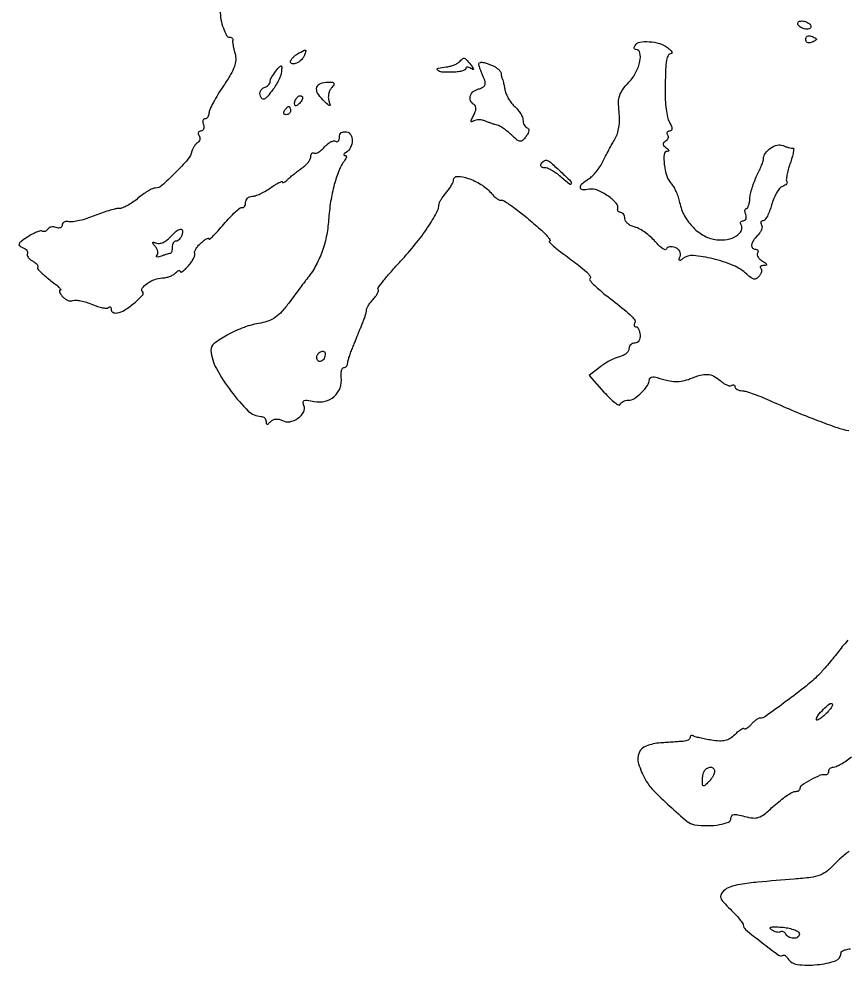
# Model space of a CAD drawing. Extents: x 0 to 356, y 0 to 429.
# Drawn here: x 0.4 to 203.5, y 0.4 to 232.5 of the extents above; entities that cross this region are included whole.
import ezdxf

# ---------------------------------------------------------------- set-up
doc = ezdxf.new("R2010")
doc.units = 0

msp = doc.modelspace()

# ---------------------------------------------------------------- linework, layer by layer
for points in [[(49.765567, 234.5, 0.048085), (49.948187, 232.366516, 0.041418), (50.536261, 230.193312, 0.040994), (51.328264, 228.461839, 0.271342), (52.116631, 228, -0.087114), (52.441402, 227.942983, -0.115177), (52.692324, 227.779688, -0.12675), (52.829548, 227.535725, -0.119449), (52.835962, 227.25, 0.082401), (52.813618, 226.81134, 0.013566), (52.93297, 225.968467, 0.014596), (53.131154, 224.975432, 0.01243), (53.396552, 223.940525, -0.083843), (53.563699, 222.407482, -0.072116), (53.236942, 220.817407, -0.047214), (52.315556, 218.86541, -0.014243), (50.560589, 216.090035, 0.0113), (49.197069, 213.961545, 0.014521), (48.045923, 211.942151, 0.012347), (47.183376, 210.220167, 0.110364), (47, 209.399511, -0.067449), (46.927506, 208.864556, -0.084204), (46.715469, 208.411106, -0.099606), (46.400758, 208.107871, -0.143032), (46.031385, 208, 0.184534), (45.710807, 207.877514, 0.147206), (45.516384, 207.559375, 0.100118), (45.488865, 207.074366, 0.055937), (45.638374, 206.5, -0.069008), (45.771857, 205.926317, -0.116977), (45.70238, 205.440625, -0.152575), (45.444764, 205.120613, -0.148627), (45.047972, 205, 0.110428), (44.657876, 204.912782, 0.183045), (44.426325, 204.673408, 0.160031), (44.39405, 204.313072, 0.081564), (44.569098, 203.888197, -0.093156), (44.751632, 203.414491, -0.096367), (44.746554, 202.912735, -0.099201), (44.555538, 202.460959, -0.105249), (44.208294, 202.128733, 0.069252), (43.782785, 201.776214, 0.039378), (43.371199, 201.24801, 0.038481), (43.033626, 200.639235, 0.05108), (42.830179, 200.040009, -0.122549), (41.834869, 198.07631, -0.017555), (38.745157, 194.747102, -0.014948), (35.427999, 191.608839, -0.183747), (33.828419, 190.998779, 0.109909), (33.133749, 190.84354, 0.02365), (32.036721, 190.2639, 0.023614), (30.804298, 189.455401, 0.020617), (29.594461, 188.498779, -0.027008), (28.352693, 187.542433, -0.027683), (27.024967, 186.734016, -0.028783), (25.799906, 186.166209, -0.094396), (24.927366, 186, 0.058694), (23.976296, 185.887971, 0.01345), (22.410477, 185.469074, 0.013727), (20.62096, 184.884466, 0.012996), (18.832905, 184.192593, -0.019774), (17.0457, 183.528749, -0.021436), (15.258728, 183.027952, -0.021534), (13.700678, 182.732645, -0.08986), (12.75, 182.765917, 0.06405), (12.080697, 182.82382, 0.097041), (11.514062, 182.688092, 0.126062), (11.138921, 182.385113, 0.161537), (11, 181.966335, -0.142733), (10.882409, 181.562802, -0.15262), (10.568782, 181.298213, -0.120014), (10.093312, 181.221968, -0.071754), (9.532025, 181.349337, 0.06786), (8.92591, 181.491828, 0.072801), (8.318688, 181.461466, 0.08122), (7.803354, 181.269027, 0.125083), (7.462927, 180.940014, -0.074832), (7.177318, 180.602957, -0.08867), (6.820043, 180.38803, -0.100679), (6.448287, 180.326503, -0.129952), (6.118519, 180.426751, 0.20564), (5.660995, 180.49494, 0.029728), (4.744361, 180.19411, 0.029644), (3.645765, 179.682504, 0.021373), (2.484298, 178.989699, 0.011829), (0.921008, 177.910456, 0.126893), (0.434441, 177.321483, 0.3483), (0.541675, 176.868168, 0.07559), (1.290937, 176.441851, -0.0517), (1.902887, 176.131221, -0.08154), (2.338484, 175.73687, -0.113563), (2.535299, 175.325421, -0.195846), (2.473224, 174.956676, 0.20135), (2.411231, 174.562998, 0.090626), (2.629542, 174.076695, 0.068196), (3.08892, 173.572473, 0.046413), (3.728968, 173.131801, -0.033277), (4.371724, 172.713682, -0.057869), (4.832884, 172.276361, -0.086402), (5.056958, 171.88856, -0.284463), (5, 171.61145, 0.370218), (4.983736, 171.271892, 0.025796), (5.658632, 170.491229, 0.026794), (6.659626, 169.553495, 0.015895), (7.94428, 168.541109, -0.010639), (9.210096, 167.564955, -0.022626), (10.136889, 166.746451, -0.03463), (10.655079, 166.17077, -0.62502), (10.571835, 166, 0.319257), (10.378431, 165.862494, 0.158173), (10.371804, 165.546007, 0.070284), (10.601926, 165.048379, 0.029818), (11.037769, 164.454491, 0.061842), (11.62629, 163.901209, 0.062576), (12.330011, 163.511237, 0.068821), (13.037395, 163.335415, 0.118702), (13.635709, 163.413703, -0.112333), (14.361671, 163.517991, -0.027679), (15.562639, 163.353166, -0.026935), (16.951294, 163.005099, -0.024088), (18.34848, 162.498863, 0.020822), (19.695542, 162.000816, 0.029524), (20.932142, 161.680483, 0.029418), (21.933671, 161.543813, 0.218953), (22.372984, 161.706317, -0.107365), (22.611605, 161.859767, -0.250369), (22.815814, 161.832431, -0.178996), (22.955692, 161.624794, -0.059719), (23, 161.255151, 0.145638), (23.117064, 160.861774, 0.118022), (23.43835, 160.55802, 0.097073), (23.921878, 160.393016, 0.070378), (24.492255, 160.395984, 0.10613), (26.320119, 161.078152, 0.032846), (28.69844, 162.828052, 0.028172), (30.716899, 164.732451, 0.406251), (30.704682, 165.628651, -0.376603), (30.647958, 166.499445, -0.078167), (31.856306, 167.646722, -0.060921), (33.717761, 168.620008, -0.086355), (35.55, 168.968197, 0.049523), (36.422912, 169.068564, 0.037228), (37.350312, 169.343158, 0.038088), (38.191923, 169.737755, 0.067812), (38.8, 170.2, -0.033874), (39.261648, 170.603003, -0.09238), (39.6475, 170.796928, -0.225665), (39.889963, 170.757199, -0.245906), (40, 170.54699, 0.493541), (40.168072, 170.418194, 0.090821), (40.581403, 170.614915, 0.040379), (41.218416, 171.158112, 0.017392), (41.979243, 171.976067, 0.025667), (42.704001, 172.903902, 0.036136), (43.243233, 173.804366, 0.039472), (43.555353, 174.567103, 0.219186), (43.502824, 174.99543, -0.226667), (43.45915, 175.399098, -0.051021), (43.761586, 176.041543, -0.043232), (44.299947, 176.782491, -0.030128), (45.023581, 177.521341, -0.019682), (45.782877, 178.155977, -0.043237), (46.419427, 178.564368, -0.086292), (46.839583, 178.699813, -0.455746), (47, 178.560374, 0.643997), (47.17887, 178.479095, 0.015102), (48.071384, 179.307198, 0.015579), (49.247174, 180.54068, 0.007985), (50.647266, 182.155386, -0.013414), (52.106678, 183.802039, -0.020132), (53.473638, 185.150332, -0.015741), (54.64522, 186.150809, -0.244846), (55.147266, 186.25, 0.184376), (55.47126, 186.275803, 0.132771), (55.749509, 186.514062, 0.093782), (55.93731, 186.944208, 0.056218), (56, 187.5, -0.105534), (56.12216, 188.072326, -0.099249), (56.468716, 188.559375, -0.09629), (56.986524, 188.885841, -0.092901), (57.59563, 189, 0.083594), (58.402177, 189.135794, 0.024302), (59.575702, 189.607503, 0.023695), (60.866553, 190.276536, 0.02331), (62.09563, 191.068094, -0.013766), (63.210382, 191.816495, -0.026654), (64.146841, 192.340826, -0.032818), (64.826296, 192.621318, -0.513227), (65, 192.496666, 0.404721), (65.121007, 192.371658, 0.123672), (65.404632, 192.433172, 0.053456), (65.848023, 192.715178, 0.022839), (66.377471, 193.178571, -0.015636), (67.055102, 193.789117, -0.00718), (67.973802, 194.543866, -0.007103), (68.964088, 195.311121, -0.009751), (69.877471, 195.970759, 0.038854), (70.689613, 196.6324, 0.040626), (71.376507, 197.402596, 0.044109), (71.852067, 198.162944, 0.118237), (72, 198.779776, -0.062722), (72.059894, 199.255354, -0.13315), (72.241351, 199.575758, -0.191606), (72.509931, 199.693172, -0.147834), (72.821621, 199.610244, 0.215144), (73.256029, 199.553562, 0.05928), (73.902742, 199.836569, 0.048605), (74.635253, 200.368474, 0.034391), (75.348266, 201.093777, -0.040846), (76.072486, 201.811728, -0.055248), (76.838362, 202.323438, -0.068045), (77.530482, 202.570415, -0.192436), (78.026645, 202.483533, 0.153886), (78.395716, 202.390002, 0.191506), (78.714077, 202.538176, 0.129396), (78.929263, 202.93264, 0.060582), (79, 203.514307, -0.090803), (79.120218, 204.170822, -0.145966), (79.462949, 204.619702, -0.135391), (80.017404, 204.828189, -0.073425), (80.75, 204.787072, -0.213632), (81.780771, 204.045598, -0.137398), (82.155636, 202.596779, -0.115087), (81.738483, 200.956693, -0.131775), (80.65005, 199.765313, 0.032432), (80.262081, 199.480458, 0.130261), (80.094108, 199.241942, 0.348349), (80.145114, 199.085888, 0.142691), (80.372445, 199.015313, -0.214357), (80.616341, 198.900529, -0.200453), (80.701512, 198.637311, -0.102784), (80.581365, 198.231092, -0.04282), (80.267537, 197.75, 0.070997), (78.912216, 195.392942, 0.029027), (77.740406, 191.88094, 0.026526), (76.843679, 187.693612, 0.022415), (76.332376, 183.192288, -0.033547), (75.772431, 179.080604, -0.037562), (74.677823, 175.237984, -0.039157), (73.073902, 171.748756, -0.043826), (70.995893, 168.690015, 0.008458), (70.433863, 167.976843, 0.001284), (69.33912, 166.530607, 0.001438), (68.056044, 164.816253, 0.001245), (66.719193, 163.009924, -0.021892), (64.894409, 160.74606, -0.055173), (63.330693, 159.322922, -0.06764), (61.699632, 158.446512, -0.049252), (59.707264, 157.917435, 0.047363), (55.625214, 156.849898, 0.03834), (51.502325, 154.973562, 0.036112), (48.228618, 152.847752, 0.257061), (47.485533, 151.181337, 0.104454), (48.820604, 146.738656, 0.037281), (52.4383, 141.151364, 0.034568), (56.656427, 136.324924, 0.194421), (59.75, 135.019184, -0.094581), (60.227152, 134.920498, -0.095381), (60.632812, 134.653135, -0.097268), (60.904476, 134.259395, -0.102867), (61, 133.8, 0.053659), (61.056787, 133.272382, 0.341352), (61.25, 133.110147, 0.187336), (61.573472, 133.220877, 0.021305), (62.153196, 133.753196, -0.082929), (62.756558, 134.183867, -0.092173), (63.445512, 134.374994, -0.085151), (64.201213, 134.312045, -0.05967), (64.99859, 134.000755, 0.169112), (66.823112, 133.713158, 0.107815), (68.827102, 134.545148, 0.117455), (70.186267, 136.068055, 0.218693), (70.290277, 137.685933, -0.076633), (70.113788, 138.500214, -0.324354), (70.366377, 138.89706, -0.130757), (71.09638, 138.9826, -0.013502), (72.818959, 138.686208, 0.108105), (75.474693, 138.733956, 0.123078), (77.728455, 139.90235, 0.125454), (79.138554, 141.972386, 0.114933), (79.446521, 144.536641, -0.03492), (79.409201, 145.480401, -0.05618), (79.523428, 146.276388, -0.077548), (79.758889, 146.818794, -0.257061), (80.088056, 147, 0.101608), (80.436056, 147.071457, 0.098513), (80.732116, 147.274627, 0.097319), (80.930465, 147.578071, 0.096527), (81, 147.9349, -0.064093), (81.067904, 148.462453, -0.011372), (81.342573, 149.422109, -0.012139), (81.719738, 150.538575, -0.010672), (82.166206, 151.6849, 0.001106), (82.625087, 152.799559, 0.00145), (83.039068, 153.819939, 0.00106), (83.381762, 154.676933, 0.013719), (83.5, 155, -0.013987), (83.615664, 155.315512, -0.001292), (83.925741, 156.0875, -0.001665), (84.301017, 157.006066, -0.001306), (84.713994, 158, 0.012533), (85.105148, 159.004491, 0.015701), (85.414771, 159.955097, 0.013926), (85.624669, 160.758251, 0.107146), (85.630199, 161.145012, -0.167926), (85.678699, 161.505957, -0.023685), (86.052949, 162.169293, -0.024834), (86.590708, 162.937572, -0.018805), (87.252182, 163.726164, 0.025793), (87.886884, 164.504672, 0.040053), (88.34129, 165.241933, 0.047369), (88.581419, 165.847317, 0.273626), (88.499273, 166.167394, -0.374261), (88.472288, 166.556993, -0.006216), (89.90682, 168.407175, -0.012601), (91.733724, 170.588702, -0.00762), (94.000199, 173.082906, 0.018135), (97.60537, 177.221906, 0.022607), (100.630375, 181.326616, 0.022777), (102.817099, 184.938894, 0.111955), (103.462048, 187.21758, -0.113877), (103.575405, 187.612359, -0.017052), (104.002914, 188.324752, -0.01842), (104.577169, 189.143882, -0.014958), (105.25, 189.979011, 0.021768), (105.919868, 190.834033, 0.024412), (106.485938, 191.712873, 0.024711), (106.889786, 192.500094, 0.106547), (107, 193.011431, -0.425377), (107.914091, 193.891461, -0.073184), (110.553765, 193.400006, -0.055046), (113.711489, 191.912784, -0.0767), (116.090228, 189.895966, 0.020408), (116.810578, 189.130833, 0.028142), (117.520907, 188.509764, 0.027638), (118.140438, 188.079591, 0.199738), (118.491523, 188.023878, -0.205732), (119.390768, 187.870543, -0.012536), (121.692036, 186.296963, -0.016019), (124.523273, 184.113801, -0.008808), (127.851472, 181.273203, -0.012452), (129.186047, 180.032316, -0.025845), (130.150063, 178.987461, -0.038209), (130.675808, 178.246527, -0.574901), (130.552997, 178.023203, 0.63356), (130.46067, 177.814687, 0.027317), (131.190484, 177.05788, 0.020341), (132.41174, 176.011872, 0.009835), (134.052997, 174.769581, -0.005459), (137.641117, 172.102747, -0.027311), (139.549297, 170.480156, -0.054173), (140.468897, 169.395559, -0.35949), (140.406267, 168.7396, 0.393174), (140.393891, 168.397704, 0.015654), (141.315218, 167.397438, 0.020334), (142.590335, 166.19881, 0.01205), (144.200585, 164.870552, -0.002494), (148.803304, 161.21942, -0.024992), (150.639581, 159.590678, -0.07205), (151.407298, 158.583717, -0.271683), (151.389756, 157.821621, 0.079694), (151.258998, 157.507564, 0.157839), (151.279704, 157.241351, 0.184355), (151.446041, 157.0647, 0.113191), (151.728179, 157, -0.207817), (152.063307, 156.854422, -0.072326), (152.370071, 156.4125, -0.056874), (152.605279, 155.765675, -0.040011), (152.725047, 155, -0.066491), (152.679811, 154.215546, -0.095658), (152.421749, 153.571547, -0.115555), (151.987948, 153.151875, -0.135509), (151.437851, 153, 0.095747), (150.889041, 152.893934, 0.09711), (150.422369, 152.59122, 0.098681), (150.109938, 152.139426, 0.10243), (150, 151.608408, -0.146749), (149.827281, 151.032594, -0.071525), (149.313354, 150.453259, -0.061461), (148.556536, 149.957869, -0.052776), (147.662482, 149.630136, 0.04093), (146.585919, 149.264128, 0.019445), (145.265383, 148.628812, 0.019126), (143.928254, 147.853339, 0.025686), (142.784617, 147.04522), (140.244271, 145.046984), (143.861714, 140.992226, 0.016377), (145.274364, 139.509531, 0.031233), (146.51751, 138.431487, 0.040548), (147.462156, 137.824809, 0.464348), (147.822911, 137.968734, -0.128161), (148.07958, 138.363344, -0.067795), (148.563426, 138.697066, -0.060443), (149.187539, 138.923243, -0.056796), (149.861092, 139, 0.146627), (151.337961, 139.442615, 0.049329), (153.104191, 140.873641, 0.049306), (154.553209, 142.619523, 0.149656), (155, 144.078819, -0.208553), (155.154525, 144.433176, -0.130706), (155.56031, 144.648801, -0.086069), (156.17984, 144.684016, -0.048136), (156.920115, 144.525355, 0.020246), (159.50467, 143.818831, 0.048754), (161.469423, 143.564108, 0.059507), (163.19644, 143.715393, 0.04627), (165, 144.270779, -0.029669), (167.48345, 145.126636, -0.08474), (169.294756, 145.314744, -0.10527), (170.832201, 144.880352, -0.0623), (172.401444, 143.78458, 0.035109), (173.191658, 143.166437, 0.046267), (173.993602, 142.727119, 0.054152), (174.694043, 142.510063, 0.18866), (175.151444, 142.593597, -0.076496), (175.475928, 142.731124, -0.153856), (175.750737, 142.715406, -0.186444), (175.932722, 142.552181, -0.118306), (176, 142.271821, 0.193292), (176.134067, 141.937978, 0.077653), (176.532098, 141.634102, 0.061286), (177.118103, 141.403679, 0.044287), (177.811399, 141.28916, -0.057337), (178.831277, 141.093299, -0.010034), (180.688288, 140.468932, -0.010771), (182.846383, 139.641912, -0.009483), (185.061399, 138.688502, 0.00746), (190.661759, 136.25104, 0.00795), (196.215396, 134.034866, 0.007634), (201.048112, 132.2789, 0.036021), (203.896489, 131.517389, -0.020662)], [(203.650683, 80.154, 0.004648), (202.319285, 78.542077, 0.006288), (201.14806, 77.059181, -0.007328), (199.98352, 75.591035, -0.005661), (198.672992, 74.024219, -0.005727), (197.415595, 72.588668, -0.01365), (196.440851, 71.559181, -0.028473), (193.424754, 68.868296, -0.008672), (188.566281, 65.142553, -0.003715), (183.440793, 61.409966, -0.156766), (182.165352, 61, 0.115684), (181.725196, 60.89678, 0.037094), (181.143697, 60.552276, 0.034737), (180.531903, 60.059114, 0.032557), (179.979944, 59.475834, -0.02977), (179.463265, 58.92371, -0.048338), (178.957082, 58.528886, -0.064082), (178.532174, 58.32997, -0.280866), (178.274166, 58.392501, 0.306083), (177.987542, 58.448023, 0.039039), (177.401187, 58.142198, 0.034928), (176.686036, 57.62228, 0.021741), (175.921364, 56.921364, -0.056503), (174.792003, 56.021996, -0.082974), (173.622428, 55.53568, -0.068742), (172.199459, 55.405515, -0.027733), (170.254697, 55.603589, -0.008144), (168.762076, 55.864788, -0.010096), (167.38263, 56.1584, -0.008599), (166.239254, 56.446834, -0.071617), (165.75, 56.657909, 0.089878), (165.463692, 56.769291, 0.167948), (165.220313, 56.734732, 0.176216), (165.057965, 56.559801, 0.100146), (165, 56.273303, -0.189361), (164.869676, 55.941525, -0.080034), (164.485938, 55.64217, -0.063152), (163.919742, 55.418237, -0.045882), (163.25, 55.310985, 0.000224), (162.330339, 55.248777, 0.000065), (160.908853, 55.151801, 0.000065), (159.306394, 55.042061, 0.000069), (157.737585, 54.934203, 0.071883), (154.212393, 54.174347, 0.21007), (152.465873, 52.481004, 0.175766), (152.361888, 49.799528, 0.04912), (154.051725, 45.883524, 0.067819), (155.91609, 43.384572, 0.01311), (159.980714, 39.457613, 0.009422), (164.271974, 35.67019, 0.143971), (166.06082, 34.875, 0.031998), (169.316446, 34.652156, 0.043889), (172.24066, 34.896471, 0.052398), (174.378509, 35.501458, 0.306686), (175, 36.419393, -0.147127), (175.191258, 37.055297, -0.21358), (175.678907, 37.364874, -0.088579), (176.620102, 37.334846, -0.015204), (178.363991, 36.909943, 0.039806), (180.388828, 36.520882, 0.114146), (181.802335, 36.68709, 0.084027), (183.242092, 37.496247, 0.015473), (185.559408, 39.49055, -0.015648), (187.121994, 40.834378, -0.019889), (188.648574, 41.969099, -0.018256), (189.974352, 42.805703, -0.132369), (190.695417, 43, 0.062493), (191.194237, 43.06259, 0.080709), (191.616779, 43.246599, 0.09807), (191.899561, 43.519325, 0.153177), (192, 43.839485, -0.255867), (192.44546, 44.65299, -0.019667), (194.674195, 45.957339, -0.022793), (197.006142, 47.06828, -0.158207), (198.25, 47.174512, 0.136905), (198.535468, 47.186939, 0.130141), (198.779687, 47.345013, 0.108976), (198.943605, 47.631019, 0.075978), (199, 48, -0.11481), (199.088758, 48.381451, -0.100391), (199.33946, 48.70625, -0.093585), (199.714317, 48.924231, -0.085226), (200.155609, 49, 0.111023), (200.793525, 49.143414, 0.017798), (201.934573, 49.734375, 0.018934), (203.249266, 50.542826, 0.015604), (204.588887, 51.5, -0.014436)], [(204.012705, 28.335022, 0.021488), (203.072656, 27.670842, 0.024396), (201.932558, 26.697121, 0.014784), (200.677323, 25.442389, -0.032548), (198.64613, 23.551311, -0.079459), (196.883423, 22.527883, -0.059813), (194.600592, 21.949928, -0.012592), (190.5, 21.52483, 0.002768), (181.630526, 20.781144, 0.019029), (177.290446, 20.225907, 0.039748), (174.743374, 19.58976, 0.115812), (173.212395, 18.640967, 0.086406), (172.569394, 17.726852, 0.200925), (172.533194, 16.905762, 0.098243), (173.144477, 15.90507, 0.013135), (174.874597, 14.122586, -0.011338), (176.0745, 12.895222, -0.015552), (177.093033, 11.734653, -0.012237), (177.87568, 10.736024, -0.149089), (178.037856, 10.283704, 0.211756), (178.599365, 9.166187, 0.007074), (182.564337, 6.001056, 0.006078), (186.654494, 2.908555, 0.288334), (187.643995, 2.83541, -0.160299), (187.933874, 2.885098, -0.088566), (188.277919, 2.769247, -0.07253), (188.623145, 2.508824, -0.056593), (188.913986, 2.139173, 0.227614), (191.294769, 0.61444, 0.054459), (196.122048, 0.550674, 0.056828), (200.64361, 1.51033, 0.322569), (202, 3.394048, -0.262144), (202.258681, 3.853537, -0.063655), (203.084665, 4.220574, -0.04691), (204.313384, 4.466154, -0.025885)]]:
    msp.add_lwpolyline(points, format="xyb")
for points in [[(194.5, 231, -0.131946), (194.613866, 230.620091, -0.190139), (194.495862, 230.29375, -0.14379), (194.146634, 230.073627, -0.069308), (193.618034, 230, -0.059645), (192.99842, 230.074178, -0.050746), (192.377112, 230.29375, -0.053126), (191.846464, 230.617096, -0.091204), (191.5, 231, -0.131946), (191.386134, 231.379909, -0.190139), (191.504138, 231.70625, -0.14379), (191.853366, 231.926373, -0.069308), (192.381966, 232, -0.059645), (193.00158, 231.925822, -0.050746), (193.622888, 231.70625, -0.053126), (194.153536, 231.382904, -0.091204)], [(196, 227.5, -0.238735), (195.929687, 227.361132, -0.023571), (195.608333, 227.1477, -0.025698), (195.177494, 226.919139, -0.017491), (194.666667, 226.70233, -0.090826), (194.157796, 226.606966, -0.136649), (193.725, 226.72559, -0.147408), (193.43744, 227.041183, -0.112027), (193.333333, 227.5, -0.112027), (193.43744, 227.958817, -0.147408), (193.725, 228.27441, -0.136649), (194.157796, 228.393034, -0.090826), (194.666667, 228.29767, -0.017491), (195.177494, 228.080861, -0.025698), (195.608333, 227.8523, -0.023571), (195.929687, 227.638868, -0.238735)], [(159.44113, 225.468197, -0.023699), (160.119387, 224.90274, -0.067685), (160.511116, 224.431283, -0.2149), (160.550133, 224.143533, -0.332001), (160.357796, 224, 0.267442), (159.646105, 223.590003, 0.090206), (159.225117, 222.420641, 0.032369), (158.987025, 220.069657, 0.004033), (158.842482, 214.935824, 0.019486), (158.885747, 212.645273, 0.019461), (159.107193, 210.364039, 0.019723), (159.456075, 208.392286, 0.069318), (159.90055, 207.185824, -0.021594), (160.389427, 206.169142, -0.092879), (160.535196, 205.516688, -0.224264), (160.378131, 205.151971, -0.182724), (159.976167, 205, 0.094704), (159.602815, 204.928644, 0.172843), (159.37239, 204.726548, 0.172817), (159.321668, 204.424251, 0.094672), (159.457295, 204.069098, -0.119889), (159.590355, 203.660661, -0.100691), (159.533718, 203.207758, -0.091987), (159.29501, 202.779571, -0.081478), (158.909549, 202.444098, 0.074313), (158.474763, 202.076448, 0.220943), (158.367509, 201.711202, 0.171994), (158.572846, 201.326175, 0.043884), (159.143237, 200.890313, -0.030937), (159.621799, 200.543846, -0.155434), (159.799022, 200.269715, -0.369287), (159.713373, 200.088724, -0.102256), (159.381173, 200.015313, 0.387424), (158.595618, 199.279193, 0.051285), (158.654899, 196.793347, 0.048227), (159.287022, 194.002008, 0.10093), (160.389178, 192.07822, -0.053188), (160.967553, 191.259728, -0.023493), (161.558535, 190.072615, -0.022934), (162.072503, 188.743845, -0.028578), (162.420532, 187.466854, 0.074063), (163.646675, 184.177356, 0.069954), (165.796575, 181.315754, 0.07315), (168.547319, 179.264501, 0.096537), (171.52634, 178.335689, 0.073084), (174.114572, 178.4293, 0.091977), (176.35068, 179.285042, 0.138723), (177.562776, 180.596161, 0.261759), (177.504741, 181.992329, -0.092724), (177.356188, 182.376864, -0.171186), (177.40742, 182.703997, -0.174425), (177.651121, 182.922522, -0.096703), (178.047972, 183, 0.148627), (178.444764, 183.120613, 0.152575), (178.70238, 183.440625, 0.116977), (178.771857, 183.926317, 0.069008), (178.638374, 184.5, -0.040449), (178.469547, 185.075068, -0.075068), (178.442946, 185.559582, -0.122335), (178.555269, 185.878665, -0.252117), (178.781385, 186.000706, 0.261424), (179.067802, 186.161814, 0.051779), (179.329906, 186.713476, 0.042766), (179.533857, 187.497166, 0.027912), (179.639573, 188.426166, -0.042406), (179.805222, 189.582714, -0.018301), (180.211209, 191.086925, -0.017954), (180.762722, 192.665481, -0.022682), (181.389573, 194.079098, 0.010408), (182.006191, 195.38236, 0.012655), (182.526937, 196.6286, 0.011249), (182.91228, 197.690848, 0.081555), (183, 198.225067, -0.160197), (183.448999, 199.590502, -0.085996), (184.743437, 200.830293, -0.086594), (186.369758, 201.555607, -0.166487), (187.775699, 201.438369, 0.019778), (188.487169, 201.159471, 0.021505), (189.199032, 200.946237, 0.021593), (189.820238, 200.81717, 0.090721), (190.199729, 200.824484, -0.491578), (190.393476, 200.656752, -0.030308), (190.290455, 199.781253, -0.026387), (190.003261, 198.557386, -0.013984), (189.525986, 197.073652, 0.016362), (189.041028, 195.541075, 0.023707), (188.72249, 194.15782, 0.020952), (188.567755, 193.035703, 0.223759), (188.719385, 192.613948, -0.251684), (188.799606, 192.347335, -0.132774), (188.640258, 192.029602, -0.078445), (188.239115, 191.701637, -0.04062), (187.653985, 191.420716, 0.129353), (186.954493, 190.917441, 0.038696), (186.192932, 189.833552, 0.035945), (185.494224, 188.434815, 0.032105), (184.972313, 186.897177, -0.022902), (184.496026, 185.40429, -0.033414), (183.931409, 184.144796, -0.035335), (183.361556, 183.233587, -0.239763), (182.902439, 183, 0.115835), (182.563312, 182.920366, 0.185487), (182.36467, 182.703997, 0.155768), (182.342816, 182.377585, 0.078001), (182.504741, 181.992329, -0.157085), (182.628282, 181.491725, -0.070398), (182.485222, 180.821308, -0.059573), (182.115835, 180.093771, -0.049186), (181.563758, 179.420901, 0.044808), (180.497726, 178.14453, 0.115458), (180.058952, 177.034355, 0.238698), (180.300051, 176.311991, 0.197518), (181.059017, 176, -0.100016), (181.417956, 175.927475, -0.176854), (181.636558, 175.724304, -0.168473), (181.678876, 175.419752, -0.089697), (181.537985, 175.06146, 0.182072), (181.452394, 174.624379, 0.094539), (181.648566, 174.095745, 0.073147), (182.094167, 173.555724, 0.051962), (182.728968, 173.091869, -0.015508), (183.526875, 172.593594, -0.166346), (183.755003, 172.294678, -0.443162), (183.645497, 172.099865, -0.050777), (183.083333, 172.030409, 0.046517), (182.584355, 171.973061, 0.133147), (182.276097, 171.815648, 0.251833), (182.197301, 171.59326, 0.159458), (182.324657, 171.342009, -0.167451), (182.494887, 170.992799, -0.083542), (182.472522, 170.495533, -0.067954), (182.267897, 169.930303, -0.052469), (181.904038, 169.384373, -0.07786), (181.265438, 168.821258, -0.185577), (180.655527, 168.697444, -0.120955), (179.93815, 169.007056, -0.025467), (178.885209, 169.892317, 0.087992), (175.564348, 172.04199, 0.039792), (170.625599, 173.675449, 0.037367), (165.785006, 174.482358, 0.192006), (163.227108, 173.722069, -0.019682), (162.612155, 173.274686, -0.315361), (162.368532, 173.279897, -0.316427), (162.29074, 173.510377, -0.019754), (162.534578, 174.229514, 0.10389), (162.640915, 174.891086, 0.114178), (162.464804, 175.515173, 0.103412), (162.011969, 176.043614, 0.072576), (161.326547, 176.428187, 0.055517), (160.616675, 176.613602, 0.077477), (159.961538, 176.606999, 0.099265), (159.461439, 176.417272, 0.173861), (159.19107, 176.073209, -0.394047), (158.871248, 175.899188, -0.083435), (158.235348, 176.182321, -0.047878), (157.378108, 176.877046, -0.02364), (156.424942, 177.906832, 0.03482), (155.315032, 179.053482, 0.028387), (153.98125, 180.121744, 0.02926), (152.634543, 180.966146, 0.063997), (151.502948, 181.409904, -0.052452), (150.545606, 181.760135, -0.061251), (149.735241, 182.288599, -0.071354), (149.184833, 182.905981, -0.147466), (149, 183.519052, 0.065727), (148.925255, 184.085195, 0.083036), (148.70625, 184.564972, 0.099156), (148.381348, 184.885879, 0.14642), (148, 185, -0.09321), (147.637542, 185.068162, -0.12551), (147.367187, 185.261775, -0.133043), (147.232501, 185.551565, -0.111469), (147.25, 185.891149, 0.26407), (146.895557, 187.321874, 0.051972), (144.806987, 189.108884, 0.051875), (142.257378, 190.502523, 0.14742), (140.264486, 190.710228, -0.061491), (138.631861, 190.602227, -0.375893), (138.076284, 191.147328, -0.23933), (138.462805, 192.077009, -0.040318), (140.072223, 193.241526, 0.056468), (140.970617, 193.936747, 0.026933), (141.962999, 195.011573, 0.02629), (142.890161, 196.259149, 0.033788), (143.598976, 197.5, -0.006275), (144.264851, 198.830578, -0.004069), (145.0666, 200.353125, -0.004091), (145.873975, 201.827479, -0.007742), (146.552612, 203, 0.056598), (147.161697, 204.338374, 0.040361), (147.542766, 205.941816, 0.036643), (147.686719, 207.75109, 0.029198), (147.584461, 209.706979, -0.027967), (147.453851, 212.092628, -0.080625), (147.72039, 213.722198, -0.080007), (148.490062, 215.190894, -0.027253), (150.040272, 217.043111, 0.067104), (151.720355, 219.409695, 0.068846), (152.695784, 222.116555, 0.103471), (152.700348, 224.204064, 0.355644), (151.722875, 225, -0.149663), (151.45467, 225.08212, -0.19161), (151.310531, 225.29375, -0.131998), (151.324497, 225.616941, -0.062057), (151.5, 226, -0.214617), (152.684347, 226.800558, -0.059683), (154.976261, 226.920663, -0.056833), (157.486942, 226.462724, -0.088632)], [(70.391296, 223.577319, -0.110204), (69.662307, 222.47891, -0.081572), (68.457444, 221.650085, -0.139331), (67.444342, 221.483581, -0.381208), (67, 221.981695, -0.139164), (67.120216, 222.405252, -0.045359), (67.514062, 222.930099, -0.041128), (68.080317, 223.462053, -0.036154), (68.75, 223.919901, -0.003682), (70.315465, 224.816326, -0.181571), (70.663281, 224.870123, -0.447684), (70.780093, 224.667598, -0.011932)], [(111.127555, 221.308042, -0.00972), (111.723592, 220.543328, -0.129017), (111.856995, 220.215074, -0.575929), (111.736664, 220.12262, -0.037782), (111.25, 220.367059, 0.046782), (110.770531, 220.597191, 0.100541), (110.367188, 220.659634, 0.176057), (110.106285, 220.550751, 0.20972), (110, 220.308498, -0.300018), (109.789281, 219.988931, -0.038445), (108.971875, 219.710729, -0.034701), (107.841367, 219.50288, -0.021787), (106.5, 219.410336, -0.024761), (104.109562, 219.468184, -0.177417), (103.074332, 219.936569, -0.5927), (103.217633, 220.443801, -0.037568), (105.149081, 220.736277, 0.039223), (106.048984, 220.875592, 0.03258), (106.975577, 221.159316, 0.033775), (107.793437, 221.534204, 0.072144), (108.349081, 221.949081, -0.016175), (109.22906, 222.773896, -0.241395), (109.625314, 222.873801, -0.160531), (110.025824, 222.630942, -0.006463)], [(64.710134, 219.182848, -0.062298), (64.460647, 218.301569, -0.021871), (63.894549, 217.111626, -0.021321), (63.151036, 215.843872, -0.023369), (62.323099, 214.683624, -0.014685), (61.188841, 213.325684, -0.111559), (60.516156, 212.842044, -0.299107), (60.028668, 212.930818, -0.111201), (59.62355, 213.538631, -0.091096), (59.503549, 214.180874, -0.101385), (59.628076, 214.798182, -0.103325), (59.982215, 215.308071, -0.098167), (60.516859, 215.644843, 0.051106), (61.084146, 215.931957, 0.055518), (61.564327, 216.321514, 0.06259), (61.891899, 216.749492, 0.13284), (62, 217.149195, -0.135364), (62.220496, 217.948727, -0.0214), (63.123161, 219.323555, -0.019458), (64.134654, 220.619663, -0.180521), (64.743725, 220.961963, -0.444698), (64.82715, 220.894217, -0.017689), (64.834395, 220.455038, -0.021109), (64.799043, 219.877088, -0.012035)], [(116.5, 221.078934, -0.043985), (117.274407, 220.695269, -0.047379), (117.949219, 220.190125, -0.052619), (118.434819, 219.645735, -0.12944), (118.625, 219.149219, 0.013559), (118.687467, 218.690894, 0.016297), (118.771829, 218.264146, 0.015076), (118.864576, 217.912537, 0.096548), (118.94931, 217.75, -0.104113), (119.045391, 217.558763, -0.005111), (119.219852, 216.869414, -0.008098), (119.406671, 216.039666, -0.005743), (119.59042, 215.103323, 0.05468), (119.903445, 214.060234, 0.032913), (120.485209, 212.905239, 0.03266), (121.224044, 211.819935, 0.048375), (122.01611, 210.986028, -0.039969), (122.775225, 210.213207, -0.037825), (123.417232, 209.315713, -0.040183), (123.860554, 208.432069, -0.096468), (124, 207.716038, 0.062188), (124.077178, 207.097919, 0.062953), (124.303917, 206.520489, 0.069232), (124.638911, 206.06882, 0.118715), (125.034611, 205.821796, -0.184115), (125.370146, 205.547171, -0.162843), (125.459351, 205.102287, -0.092357), (125.259991, 204.478107, -0.03452), (124.767696, 203.696983, -0.035347), (123.924895, 202.700501, -0.228251), (123.322971, 202.481273, -0.150244), (122.620075, 202.776624, -0.013495), (121.169981, 204.056266, 0.017981), (120.203788, 204.893589, 0.019161), (119.199647, 205.640888, 0.019133), (118.290968, 206.214654, 0.079258), (117.686896, 206.446705, -0.021585), (117.113114, 206.59428, -0.008875), (116.348655, 206.841398, -0.008762), (115.536481, 207.13596, -0.01112), (114.797887, 207.437572, 0.053338), (114.061729, 207.668003, 0.046566), (113.258646, 207.751598, 0.049085), (112.511314, 207.686087, 0.092272), (111.948119, 207.467936, -0.062573), (111.467518, 207.248341, -0.49575), (111.296757, 207.369445, -0.121083), (111.388761, 207.806338, -0.010713), (111.902936, 208.818635, 0.034749), (112.323428, 209.755383, 0.078974), (112.473238, 210.514532, 0.116295), (112.359402, 211.092907, 0.148921), (112.002704, 211.498329, -0.146869), (111.169567, 212.437635, -0.18209), (111.084133, 213.59499, -0.154735), (111.804039, 214.661901, -0.103972), (113.129881, 215.323714, 0.051367), (114.038707, 215.664161, 0.123931), (114.580355, 216.127532, 0.154947), (114.769351, 216.719426, 0.096663), (114.629881, 217.440345, 0.000053), (114.344719, 218.146224, 0.000032), (114.006724, 218.982476, 0.000032), (113.670898, 219.813061, 0.000056), (113.393011, 220.5, -0.093551), (113.206266, 221.431004, -0.364455), (113.551523, 221.851387, -0.124752), (114.502198, 221.79046, -0.014963)], [(77.010569, 215.512735, 0.074588), (76.58756, 214.813128, 0.055285), (76.333593, 213.944551, 0.055584), (76.27703, 213.047231, 0.078073), (76.439269, 212.262735, -0.029058), (76.699579, 211.426156, -0.56758), (76.543387, 211.271059, -0.126815), (76.111948, 211.508373, -0.006206), (74.929789, 212.649134, -0.067756), (73.643026, 214.322602, -0.202792), (73.473748, 215.726035, -0.238162), (74.35013, 216.671055, -0.089097), (76.181462, 217, -0.022778), (77.267204, 216.950512, -0.24767), (77.622606, 216.719354, -0.279647), (77.607876, 216.319275, -0.027647)], [(69.183333, 211.783333, -0.034019), (68.693024, 211.355562, -0.131573), (68.322581, 211.204271, -0.290264), (68.093678, 211.31173, -0.142677), (68, 211.633333, -0.094783), (68.175276, 212.54964, -0.102202), (68.674729, 213.309147, -0.145728), (69.299565, 213.647242, -0.253202), (69.85, 213.483333, -0.212536), (69.959631, 213.197768, -0.080535), (69.867292, 212.770833, -0.061283), (69.5985, 212.274266, -0.041736)], [(67, 210, -0.105053), (66.918938, 209.618444, -0.099167), (66.688914, 209.29375, -0.09642), (66.345238, 209.076123, -0.093332), (65.940983, 209, -0.108972), (65.586039, 209.078288, -0.182303), (65.3746, 209.29375, -0.161196), (65.343488, 209.6179, -0.082592), (65.5, 210, -0.029505), (65.768994, 210.382774, -0.035638), (66.066025, 210.70625, -0.038439), (66.34829, 210.934461, -0.151918), (66.559017, 211, -0.210953), (66.727648, 210.92554, -0.081139), (66.870461, 210.70625, -0.061769), (66.967655, 210.382849, -0.042167)], [(133.304234, 195.004627, -0.006403), (135.678163, 192.721754, -0.278427), (135.842502, 192.075577, -0.534405), (135.431104, 191.950495, -0.007007), (133, 194, 0.027198), (132.013869, 194.765448, 0.02788), (130.958359, 195.4125, 0.029008), (129.983622, 195.866864, 0.094831), (129.287973, 196, -0.075113), (128.796151, 196.074304, -0.152041), (128.476528, 196.29375, -0.187276), (128.37675, 196.61965, -0.120684), (128.5, 197, -0.108489), (129.195337, 197.717509, -0.249655), (129.921304, 197.787161, -0.082874), (130.967946, 197.132386, -0.007161)], [(40.361626, 179.5, -0.048303), (40.075237, 178.926204, -0.053891), (39.692784, 178.440625, -0.061199), (39.276919, 178.108626, -0.13875), (38.893011, 178, 0.164455), (38.552359, 177.884842, 0.095748), (38.262322, 177.559375, 0.076852), (38.066322, 177.073715, 0.057609), (38, 176.5, -0.026361), (37.969675, 175.925219, -0.041645), (37.87715, 175.440625, -0.050709), (37.743194, 175.098541, -0.281131), (37.581787, 175, 0.064428), (37.325717, 174.966866, 0.006925), (36.748337, 174.806322, 0.008423), (36.06383, 174.593152, 0.006688), (35.331787, 174.340671, -0.023676), (34.669923, 174.137267, -0.098996), (34.255852, 174.115107, -0.388449), (34.140115, 174.256515, -0.172058), (34.241324, 174.498661, 0.147056), (34.43913, 174.913795, 0.082721), (34.432134, 175.476833, 0.070226), (34.227833, 176.098084, 0.058765), (33.849881, 176.680883, -0.012238), (33.290544, 177.389433, -0.261554), (33.256605, 177.644798, -0.389005), (33.445626, 177.735941, -0.018432), (34.171653, 177.487625, 0.136306), (34.862645, 177.421458, 0.061525), (35.739977, 177.691285, 0.054346), (36.655647, 178.227609, 0.049239), (37.468084, 178.964733, -0.030568), (38.94286, 180.406599, -0.133301), (40.033383, 180.930637, -0.440898), (40.509101, 180.570793, -0.115278)], [(75.36383, 149.505744, -0.065363), (75.076686, 148.976296, -0.09613), (74.691106, 148.61591, -0.122565), (74.271104, 148.478565, -0.157716), (73.878903, 148.574842, -0.209036), (73.447445, 149.198673, -0.160177), (73.551715, 150.030444, -0.13568), (74.161933, 150.737413, -0.148325), (75.027632, 151, -0.197116), (75.325812, 150.877696, -0.143728), (75.5016, 150.561062, -0.094863), (75.517132, 150.078079, -0.052397)], [(198.177227, 61.950485, -0.016458), (197.340962, 61.221287, -0.034961), (196.63956, 60.726556, -0.061191), (196.16267, 60.512342, -0.505059), (196, 60.632304, -0.166519), (196.353965, 61.665669, -0.030526), (197.706014, 63.203953, -0.027678), (199.178848, 64.530979, -0.383104), (199.837763, 64.495571, -0.306001), (199.901211, 64.168292, -0.043948), (199.563115, 63.534817, -0.037518), (198.974335, 62.765268, -0.023174)], [(171, 47.928571, -0.098387), (170.89773, 47.413868, -0.03396), (170.559375, 46.73125, -0.032192), (170.074034, 46.010186, -0.032161), (169.5, 45.357143, -0.013073), (168.607471, 44.510104, -0.254456), (168.25, 44.424603, -0.318929), (168.039123, 44.680227, -0.018079), (168, 45.761905, -0.031556), (168.049155, 46.539999, -0.031884), (168.195833, 47.302976, -0.03362), (168.409974, 47.947249, -0.099651), (168.666667, 48.333333, -0.090993), (169.437008, 48.864788, -0.149649), (170.216132, 48.962953, -0.195586), (170.778727, 48.611755, -0.157904)], [(191.754878, 8.235365, -0.287935), (191.559688, 7.434116, -0.177878), (190.644017, 7.026228, -0.119943), (189.37968, 7.245544, -0.152855), (188.489919, 8.016312, 0.069989), (188.195223, 8.370964, 0.085838), (187.832272, 8.601798, 0.100122), (187.459435, 8.675681, 0.138277), (187.133156, 8.582295, -0.141694), (186.750924, 8.475661, -0.052865), (186.191949, 8.540275, -0.047007), (185.561773, 8.745381, -0.041444), (184.952254, 9.071625, -0.158702), (184.643373, 9.452243, -0.444483), (184.78072, 9.722924, -0.073005), (185.643515, 9.826057, -0.010508), (187.421545, 9.741007, -0.028603), (188.95318, 9.54699, -0.037822), (190.312099, 9.187235, -0.041721), (191.341802, 8.730112, -0.189172)]]:
    msp.add_lwpolyline(points, format="xyb", close=True)

doc.saveas('drawing.dxf')
